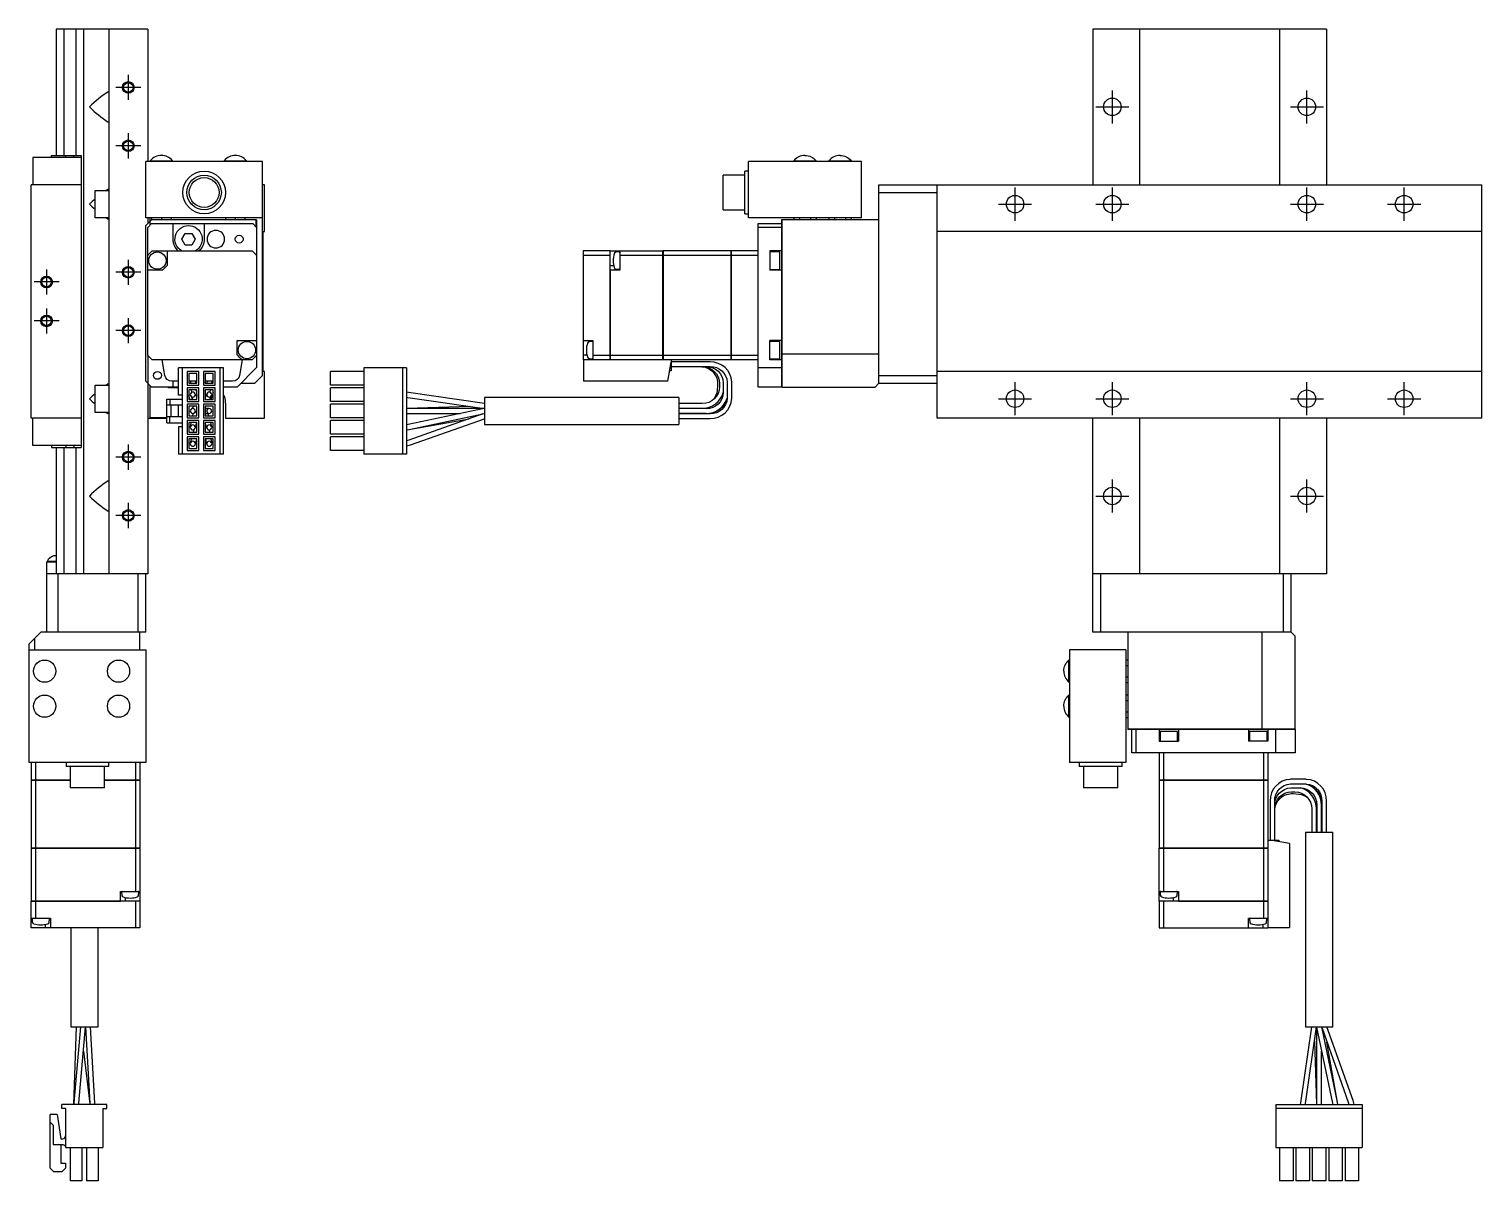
# Model space of a CAD drawing. Extents: x -2 to 767, y -8 to 458.
# Drawn here: x 393.8 to 767.3, y 86.8 to 382.8 of the extents above; entities that cross this region are included whole.
import ezdxf

# ---------------------------------------------------------------- set-up
doc = ezdxf.new("R2010")
doc.units = 0
doc.header["$LTSCALE"] = 0.5
doc.linetypes.add('CENTER', pattern=[50.8, 31.75, -6.35, 6.35, -6.35])
for name, color, linetype in [('MSM_CENTER', 1, 'CENTER'), ('MSM_CONTINUOUS', 7, 'CONTINUOUS'), ('MSM_NARROW', 5, 'CONTINUOUS')]:
    doc.layers.add(name, color=color, linetype=linetype)

msp = doc.modelspace()

# ---------------------------------------------------------------- linework, layer by layer
at = {"layer": 'MSM_CENTER'}
for p, q in [((419.32, 371.05), (419.32, 364.59)), ((422.55, 367.82), (416.09, 367.82)), ((672.26, 358.57), (672.26, 367.07)), ((722.26, 358.57), (722.26, 367.07)), ((668.01, 362.82), (676.51, 362.82)), ((718.01, 362.82), (726.51, 362.82)), ((419.32, 356.05), (419.32, 349.59)), ((422.55, 352.82), (416.09, 352.82)), ((647.26, 333.57), (647.26, 342.07)), ((672.26, 333.57), (672.26, 342.07)), ((722.26, 333.57), (722.26, 342.07)), ((747.26, 333.57), (747.26, 342.07)), ((643.01, 337.82), (651.51, 337.82)), ((668.01, 337.82), (676.51, 337.82)), ((718.01, 337.82), (726.51, 337.82)), ((743.01, 337.82), (751.51, 337.82)), ((419.32, 323.55), (419.32, 317.09)), ((401.55, 317.82), (395.09, 317.82)), ((398.32, 321.05), (398.32, 314.59)), ((422.55, 320.32), (416.09, 320.32)), ((398.32, 311.05), (398.32, 304.59)), ((401.55, 307.82), (395.09, 307.82)), ((419.32, 308.55), (419.32, 302.09)), ((422.55, 305.32), (416.09, 305.32)), ((647.26, 283.57), (647.26, 292.07)), ((672.26, 283.57), (672.26, 292.07)), ((722.26, 283.57), (722.26, 292.07)), ((747.26, 283.57), (747.26, 292.07)), ((643.01, 287.82), (651.51, 287.82)), ((668.01, 287.82), (676.51, 287.82)), ((718.01, 287.82), (726.51, 287.82)), ((743.01, 287.82), (751.51, 287.82)), ((422.55, 272.82), (416.09, 272.82)), ((419.32, 276.05), (419.32, 269.59)), ((672.26, 258.57), (672.26, 267.07)), ((722.26, 258.57), (722.26, 267.07)), ((668.01, 262.82), (676.51, 262.82)), ((718.01, 262.82), (726.51, 262.82)), ((422.55, 257.82), (416.09, 257.82)), ((419.32, 261.05), (419.32, 254.59))]:
    msp.add_line(p, q, dxfattribs=at)
at = {"layer": 'MSM_CONTINUOUS'}
for p, q in [((400.82, 382.82), (400.82, 350.32)), ((424.32, 382.82), (400.82, 382.82)), ((402.78, 382.82), (402.78, 350.32)), ((405.85, 382.82), (405.85, 350.32)), ((407.82, 382.82), (407.82, 242.82)), ((414.32, 382.82), (414.32, 242.82)), ((424.32, 382.82), (424.32, 348.82)), ((667.26, 382.82), (667.26, 342.82)), ((727.26, 382.82), (667.26, 382.82)), ((679.26, 382.82), (679.26, 342.82)), ((715.26, 382.82), (715.26, 342.82)), ((727.26, 382.82), (727.26, 342.82)), ((414.32, 366.56), (414.19, 366.72)), ((414.32, 359.08), (414.19, 358.92)), ((394.82, 349.82), (394.82, 342.82)), ((407.22, 349.82), (394.82, 349.82)), ((399.62, 350.32), (407.22, 350.32)), ((399.62, 349.82), (399.62, 350.32)), ((403.29, 349.82), (403.29, 350.32)), ((405.34, 349.82), (405.34, 350.32)), ((407.22, 350.32), (407.22, 342.82)), ((423.82, 334.32), (423.82, 348.82)), ((453.82, 348.82), (423.82, 348.82)), ((424.97, 348.98), (430.67, 348.98)), ((424.97, 348.98), (424.97, 348.82)), ((430.67, 348.82), (430.67, 348.98)), ((443.97, 348.98), (449.67, 348.98)), ((443.97, 348.98), (443.97, 348.82)), ((449.67, 348.82), (449.67, 348.98)), ((453.82, 293.82), (453.82, 348.82)), ((578.76, 334.32), (578.76, 348.82)), ((607.76, 348.82), (578.76, 348.82)), ((590.41, 348.98), (596.11, 348.98)), ((590.41, 348.98), (590.41, 348.82)), ((596.11, 348.82), (596.11, 348.98)), ((599.41, 348.98), (605.11, 348.98)), ((599.41, 348.98), (599.41, 348.82)), ((605.11, 348.82), (605.11, 348.98)), ((607.76, 334.32), (607.76, 348.82)), ((572.26, 336.39), (572.26, 345.24)), ((577.76, 345.24), (572.26, 345.24)), ((577.76, 335.32), (577.76, 346.32)), ((578.76, 346.32), (577.76, 346.32)), ((407.32, 342.82), (394.32, 342.82)), ((394.32, 282.82), (394.32, 342.82)), ((407.32, 282.82), (407.32, 342.82)), ((410.82, 341.32), (414.32, 341.32)), ((410.82, 334.32), (410.82, 341.32)), ((414.32, 341.56), (414.19, 341.72)), ((454.32, 342.82), (453.82, 342.82)), ((454.32, 330.82), (454.32, 342.82)), ((612.26, 342.82), (767.26, 342.82)), ((612.26, 291.82), (612.26, 342.82)), ((612.26, 340.82), (627.26, 340.82)), ((627.26, 282.82), (627.26, 342.82)), ((767.26, 282.82), (767.26, 342.82)), ((572.26, 336.39), (577.76, 336.39)), ((414.32, 334.32), (410.82, 334.32)), ((414.32, 334.08), (414.19, 333.92)), ((453.82, 334.32), (423.82, 334.32)), ((425.32, 333.82), (423.82, 332.32)), ((424.32, 334.32), (424.32, 332.82)), ((425.32, 332.82), (424.32, 331.82)), ((424.82, 334.32), (424.82, 332.32)), ((425.32, 334.32), (425.32, 333.82)), ((452.32, 333.82), (425.32, 333.82)), ((425.32, 332.82), (451.32, 332.82)), ((427.82, 334.32), (427.82, 333.82)), ((430.32, 334.32), (430.32, 333.82)), ((430.82, 328.82), (430.82, 332.82)), ((438.82, 332.82), (438.82, 328.82)), ((444.32, 334.32), (444.32, 333.82)), ((446.82, 334.32), (446.82, 333.82)), ((449.32, 334.32), (449.32, 333.82)), ((452.32, 331.82), (451.32, 332.82)), ((452.22, 331.92), (452.22, 333.82)), ((452.32, 333.82), (452.32, 324.7)), ((577.76, 335.32), (578.76, 335.32)), ((607.76, 334.32), (578.76, 334.32)), ((581.26, 290.82), (581.26, 332.82)), ((581.26, 332.82), (587.26, 332.82)), ((612.26, 333.82), (587.26, 333.82)), ((587.26, 333.82), (587.26, 290.82)), ((587.36, 299.32), (587.36, 333.82)), ((590.37, 334.32), (590.37, 333.82)), ((591.81, 334.32), (591.81, 333.82)), ((594.7, 334.32), (594.7, 333.82)), ((596.14, 334.32), (596.14, 333.82)), ((599.37, 334.32), (599.37, 333.82)), ((600.81, 334.32), (600.81, 333.82)), ((603.7, 334.32), (603.7, 333.82)), ((605.14, 334.32), (605.14, 333.82)), ((423.82, 292.32), (423.82, 332.32)), ((424.32, 324.71), (424.32, 331.82)), ((433.09, 328.82), (433.95, 330.32)), ((433.95, 327.32), (433.09, 328.82)), ((433.95, 330.32), (435.68, 330.32)), ((435.68, 330.32), (436.55, 328.82)), ((436.55, 328.82), (435.68, 327.32)), ((454.02, 330.82), (454.32, 330.82)), ((454.02, 294.82), (454.02, 330.82)), ((587.26, 331.82), (581.26, 331.82)), ((767.26, 330.82), (627.26, 330.82)), ((425.47, 325.82), (451.16, 325.82)), ((429.32, 325.82), (429.32, 322.07)), ((435.68, 327.32), (433.95, 327.32)), ((543.15, 325.82), (536.26, 325.82)), ((536.26, 325.82), (536.26, 297.82)), ((543.15, 297.82), (543.15, 325.82)), ((543.16, 325.82), (556.76, 325.82)), ((545.44, 325.55), (544.67, 325.48)), ((545.66, 325.82), (545.66, 320.82)), ((556.76, 297.82), (556.76, 325.82)), ((556.77, 325.82), (556.77, 297.82)), ((574.26, 325.82), (556.77, 325.82)), ((574.26, 297.82), (574.26, 325.82)), ((574.27, 325.82), (574.27, 297.82)), ((581.26, 325.82), (574.27, 325.82)), ((587.26, 325.82), (584.26, 325.82)), ((584.26, 325.82), (584.26, 320.82)), ((586.76, 325.57), (584.26, 325.57)), ((586.76, 321.07), (586.76, 325.57)), ((424.32, 298.97), (424.32, 324.66)), ((452.32, 324.66), (452.32, 298.97)), ((543.15, 324.66), (536.26, 324.66)), ((543.16, 322.07), (544.09, 322.07)), ((556.76, 324.66), (545.66, 324.66)), ((574.26, 324.66), (556.77, 324.66)), ((581.26, 324.66), (574.27, 324.66)), ((428.07, 320.82), (424.32, 320.82)), ((545.66, 320.82), (543.16, 320.82)), ((543.16, 320.82), (543.16, 297.82)), ((544.67, 321.15), (545.44, 321.09)), ((584.26, 321.07), (586.76, 321.07)), ((587.26, 320.82), (584.26, 320.82)), ((447.32, 299.07), (447.32, 302.82)), ((447.32, 302.82), (452.32, 302.82)), ((536.26, 302.82), (538.76, 302.82)), ((538.55, 302.55), (537.78, 302.48)), ((538.76, 302.82), (538.76, 297.82)), ((587.26, 302.82), (584.26, 302.82)), ((584.26, 297.82), (584.26, 302.82)), ((586.76, 302.57), (584.26, 302.57)), ((586.76, 298.07), (586.76, 302.57)), ((424.32, 298.92), (424.32, 242.82)), ((452.32, 298.93), (452.32, 295.82)), ((536.26, 299.07), (537.2, 299.07)), ((543.15, 298.97), (538.76, 298.97)), ((556.76, 298.97), (543.16, 298.97)), ((574.26, 298.97), (556.77, 298.97)), ((581.26, 298.97), (574.27, 298.97)), ((587.26, 299.34), (587.35, 299.31)), ((587.35, 299.31), (587.36, 299.32)), ((587.35, 290.83), (587.35, 299.31)), ((587.36, 299.32), (612.26, 299.32)), ((451.16, 297.82), (425.47, 297.82)), ((428.73, 293.8), (428.02, 297.82)), ((432.22, 288.77), (432.22, 295.77)), ((443.82, 295.77), (432.22, 295.77)), ((433.22, 273.57), (433.22, 295.77)), ((442.82, 295.77), (442.82, 273.57)), ((443.82, 273.57), (443.82, 295.77)), ((447.32, 290.82), (452.32, 295.82)), ((448.62, 297.82), (447.91, 293.8)), ((479.86, 295.77), (479.86, 273.57)), ((490.86, 295.77), (479.86, 295.77)), ((489.86, 273.57), (489.86, 295.77)), ((490.86, 295.77), (490.86, 273.57)), ((543.15, 297.82), (536.26, 297.82)), ((536.36, 297.82), (536.36, 292.32)), ((537.78, 298.15), (538.55, 298.09)), ((556.76, 297.82), (543.16, 297.82)), ((574.26, 297.82), (556.77, 297.82)), ((557.99, 292.32), (558.86, 297.22)), ((558.86, 295.02), (558.47, 295.02)), ((558.86, 297.82), (558.86, 295.02)), ((568.86, 297.27), (558.86, 297.27)), ((558.86, 296.07), (568.86, 296.07)), ((566.38, 296.07), (566.61, 296.06)), ((581.26, 297.82), (574.27, 297.82)), ((581.26, 295.82), (587.26, 295.82)), ((584.26, 298.07), (586.76, 298.07)), ((587.26, 297.82), (584.26, 297.82)), ((410.82, 284.32), (410.82, 291.32)), ((410.82, 291.32), (414.32, 291.32)), ((414.32, 291.56), (414.19, 291.72)), ((423.82, 292.32), (425.32, 290.82)), ((424.82, 291.32), (424.82, 283.02)), ((432.22, 292.32), (430.5, 292.32)), ((430.82, 290.82), (430.82, 292.32)), ((437.42, 294.82), (434.42, 294.82)), ((434.42, 294.82), (434.42, 291.32)), ((434.42, 291.32), (437.42, 291.32)), ((434.92, 294.32), (434.92, 291.82)), ((436.92, 294.32), (434.92, 294.32)), ((436.92, 292.32), (434.92, 292.32)), ((434.92, 291.82), (436.92, 291.82)), ((435.42, 291.82), (435.38, 292.32)), ((436.59, 292.32), (436.63, 291.82)), ((436.92, 291.94), (436.91, 292.32)), ((436.92, 291.82), (436.92, 294.32)), ((437.42, 291.32), (437.42, 294.82)), ((438.62, 294.82), (438.62, 291.32)), ((441.62, 294.82), (438.62, 294.82)), ((438.62, 291.32), (441.62, 291.32)), ((439.12, 294.32), (439.12, 291.82)), ((441.12, 294.32), (439.12, 294.32)), ((441.12, 292.32), (439.12, 292.32)), ((439.12, 291.82), (439.19, 292.32)), ((439.12, 291.82), (441.12, 291.82)), ((439.57, 292.32), (439.48, 291.82)), ((440.8, 292.32), (440.7, 291.82)), ((441.12, 291.82), (441.12, 294.32)), ((441.62, 291.32), (441.62, 294.82)), ((446.14, 292.32), (443.82, 292.32)), ((448.32, 291.82), (451.82, 291.82)), ((451.82, 291.82), (453.82, 293.82)), ((454.32, 294.82), (454.02, 294.82)), ((454.32, 282.82), (454.32, 294.82)), ((471.26, 291.32), (471.26, 294.82)), ((479.86, 294.82), (471.26, 294.82)), ((479.86, 291.32), (471.26, 291.32)), ((557.99, 292.32), (536.36, 292.32)), ((570.78, 291.3), (570.66, 289.92)), ((571.26, 291.76), (571.26, 290.88)), ((572.26, 291.91), (572.26, 289.43)), ((573.26, 292.06), (573.26, 287.97)), ((574.46, 287.97), (574.46, 292.06)), ((612.26, 291.82), (611.26, 290.82)), ((612.26, 293.82), (627.26, 293.82)), ((612.26, 291.82), (627.26, 291.82)), ((767.26, 294.82), (627.26, 294.82)), ((432.22, 290.82), (425.32, 290.82)), ((429.22, 281.67), (429.22, 287.67)), ((429.22, 287.67), (433.22, 287.67)), ((429.62, 290.62), (429.62, 290.82)), ((432.22, 290.62), (429.62, 290.62)), ((430.02, 287.67), (430.02, 286.17)), ((433.22, 288.77), (432.22, 288.77)), ((434.42, 290.62), (434.42, 287.12)), ((437.42, 290.62), (434.42, 290.62)), ((436.92, 290.12), (434.92, 290.12)), ((434.92, 290.12), (434.92, 287.62)), ((435.17, 287.62), (434.92, 288.8)), ((435.13, 287.8), (434.92, 288.31)), ((434.92, 287.62), (436.92, 287.62)), ((435.36, 288.53), (435.91, 287.62)), ((435.62, 289.45), (435.57, 290.12)), ((435.78, 287.62), (435.75, 287.88)), ((436.92, 288.47), (436.47, 289.2)), ((436.77, 290.12), (436.91, 288.48)), ((436.92, 287.62), (436.92, 290.12)), ((437.42, 287.12), (437.42, 290.62)), ((438.62, 290.62), (438.62, 287.12)), ((441.62, 290.62), (438.62, 290.62)), ((441.12, 290.12), (439.12, 290.12)), ((439.12, 290.12), (439.12, 287.62)), ((439.12, 289.93), (439.15, 290.12)), ((439.51, 289.11), (439.12, 288.11)), ((439.12, 287.62), (441.12, 287.62)), ((440.37, 290.12), (440.26, 289.5)), ((440.32, 287.62), (440.72, 288.63)), ((441.12, 289.4), (440.54, 287.62)), ((441.12, 287.62), (441.12, 290.12)), ((441.62, 287.12), (441.62, 290.62)), ((447.32, 290.82), (443.82, 290.82)), ((479.86, 290.62), (471.26, 290.62)), ((471.26, 287.12), (471.26, 290.62)), ((491.33, 289.45), (490.86, 289.5)), ((490.86, 288.2), (491.15, 288.17)), ((490.86, 288.2), (491.18, 288.16)), ((491.15, 288.17), (510.86, 285.31)), ((510.86, 286.62), (491.33, 289.45)), ((510.86, 288.17), (510.86, 281.17)), ((560.86, 288.17), (510.86, 288.17)), ((560.86, 288.17), (560.86, 281.17)), ((573.25, 287.97), (573.26, 288.01)), ((587.26, 290.82), (581.26, 290.82)), ((587.36, 290.82), (587.26, 290.92)), ((587.36, 290.82), (611.26, 290.82)), ((414.32, 284.32), (410.82, 284.32)), ((414.32, 284.08), (414.19, 283.92)), ((433.22, 286.17), (429.22, 286.17)), ((430.22, 286.17), (430.22, 283.17)), ((432.22, 283.17), (432.22, 286.17)), ((434.42, 287.12), (437.42, 287.12)), ((434.42, 286.42), (434.42, 282.92)), ((437.42, 286.42), (434.42, 286.42)), ((434.92, 285.92), (434.92, 283.42)), ((436.92, 285.92), (434.92, 285.92)), ((436.18, 285.84), (435.46, 285.13)), ((435.91, 284.02), (435.8, 283.42)), ((436.38, 284.21), (436.92, 284.74)), ((436.92, 283.42), (436.92, 285.92)), ((437.42, 282.92), (437.42, 286.42)), ((438.62, 287.12), (441.62, 287.12)), ((441.62, 286.42), (438.62, 286.42)), ((438.62, 286.42), (438.62, 282.92)), ((441.12, 285.92), (439.12, 285.92)), ((439.12, 285.92), (439.12, 283.42)), ((440.12, 285.32), (439.12, 285.32)), ((439.12, 284.02), (440.12, 284.02)), ((439.98, 283.42), (439.82, 284.02)), ((441.12, 283.42), (441.12, 285.92)), ((441.62, 282.92), (441.62, 286.42)), ((444.32, 286.72), (444.32, 282.82)), ((479.86, 287.12), (471.26, 287.12)), ((471.26, 282.92), (471.26, 286.42)), ((479.86, 286.42), (471.26, 286.42)), ((510.79, 285.32), (490.86, 285.32)), ((490.86, 284.02), (504.6, 284.02)), ((507.15, 285.85), (490.95, 285.32)), ((510.8, 285.32), (491.25, 281.21)), ((510.48, 283.92), (491.46, 277.17)), ((491.52, 279.94), (510.86, 284)), ((566.86, 286.57), (560.86, 286.57)), ((560.86, 285.37), (567.86, 285.37)), ((567.86, 285.27), (560.86, 285.27)), ((560.86, 284.07), (567.86, 284.07)), ((568.86, 283.97), (560.86, 283.97)), ((568.57, 285.42), (567.36, 285.27)), ((567.86, 285.37), (568.57, 285.42)), ((568.57, 285.42), (568.59, 285.42)), ((568.59, 285.42), (568.57, 285.42)), ((569.4, 284.17), (569.8, 284.4)), ((407.32, 282.82), (394.32, 282.82)), ((394.82, 275.82), (394.82, 282.82)), ((407.22, 282.82), (407.22, 275.32)), ((424.32, 282.82), (429.22, 282.82)), ((424.82, 283.02), (429.22, 283.02)), ((433.22, 283.17), (429.22, 283.17)), ((429.22, 281.67), (433.22, 281.67)), ((430.02, 281.67), (430.02, 283.17)), ((432.22, 280.57), (432.22, 273.57)), ((433.22, 280.57), (432.22, 280.57)), ((434.42, 282.92), (437.42, 282.92)), ((434.42, 282.22), (434.42, 278.72)), ((437.42, 282.22), (434.42, 282.22)), ((434.92, 283.42), (436.92, 283.42)), ((436.92, 281.72), (434.92, 281.72)), ((434.92, 281.72), (434.92, 279.22)), ((435.28, 280.58), (435.49, 281.72)), ((436.81, 281.72), (436.56, 280.35)), ((436.92, 279.22), (436.92, 281.72)), ((437.42, 278.72), (437.42, 282.22)), ((438.62, 282.92), (441.62, 282.92)), ((438.62, 282.22), (438.62, 278.72)), ((441.62, 282.22), (438.62, 282.22)), ((439.12, 283.42), (441.12, 283.42)), ((441.12, 281.72), (439.12, 281.72)), ((439.12, 281.72), (439.12, 279.22)), ((439.49, 280.3), (439.12, 281.66)), ((440.45, 281.72), (440.74, 280.64)), ((441.12, 279.22), (441.12, 281.72)), ((441.62, 278.72), (441.62, 282.22)), ((444.32, 282.82), (454.32, 282.82)), ((479.86, 282.92), (471.26, 282.92)), ((471.26, 278.72), (471.26, 282.22)), ((479.86, 282.22), (471.26, 282.22)), ((491.25, 281.21), (490.86, 281.15)), ((491.41, 279.9), (506.91, 282.66)), ((491.89, 275.95), (510.86, 282.68)), ((510.86, 281.17), (560.86, 281.17)), ((560.86, 282.77), (568.86, 282.77)), ((767.26, 282.82), (627.26, 282.82)), ((667.26, 227.82), (667.26, 282.82)), ((679.26, 282.82), (679.26, 242.82)), ((715.26, 282.82), (715.26, 242.82)), ((727.26, 282.82), (727.26, 242.82)), ((434.42, 278.72), (437.42, 278.72)), ((434.42, 278.02), (434.42, 274.52)), ((437.42, 278.02), (434.42, 278.02)), ((434.92, 279.22), (436.92, 279.22)), ((434.92, 277.52), (434.92, 275.02)), ((436.92, 277.52), (434.92, 277.52)), ((435.29, 276.42), (435.56, 277.52)), ((436.13, 279.85), (435.97, 279.22)), ((436.89, 277.52), (436.55, 276.11)), ((436.92, 275.02), (436.92, 277.52)), ((437.42, 274.52), (437.42, 278.02)), ((438.62, 278.72), (441.62, 278.72)), ((438.62, 278.02), (438.62, 274.52)), ((441.62, 278.02), (438.62, 278.02)), ((439.12, 279.22), (441.12, 279.22)), ((439.12, 277.52), (439.12, 275.02)), ((441.12, 277.52), (439.12, 277.52)), ((439.47, 276.16), (439.26, 277.52)), ((440.3, 279.22), (440.2, 279.82)), ((440.57, 277.52), (440.76, 276.37)), ((441.12, 275.02), (441.12, 277.52)), ((441.62, 274.52), (441.62, 278.02)), ((479.86, 278.72), (471.26, 278.72)), ((471.26, 274.52), (471.26, 278.02)), ((479.86, 278.02), (471.26, 278.02)), ((490.86, 279.84), (491.52, 279.94)), ((490.86, 279.83), (491.41, 279.9)), ((491.46, 277.17), (490.86, 277)), ((491.47, 277.17), (490.86, 277)), ((407.22, 275.82), (394.82, 275.82)), ((399.62, 275.82), (399.62, 275.32)), ((399.62, 275.32), (407.22, 275.32)), ((400.82, 275.32), (400.82, 242.82)), ((402.78, 275.32), (402.78, 242.82)), ((403.29, 275.82), (403.29, 275.32)), ((405.34, 275.82), (405.34, 275.32)), ((405.85, 275.32), (405.85, 242.82)), ((443.82, 273.57), (432.22, 273.57)), ((434.42, 274.52), (437.42, 274.52)), ((434.92, 275.02), (436.92, 275.02)), ((438.62, 274.52), (441.62, 274.52)), ((439.12, 275.02), (441.12, 275.02)), ((479.86, 274.52), (471.26, 274.52)), ((490.86, 273.57), (479.86, 273.57)), ((490.86, 275.68), (491.89, 275.95)), ((414.32, 266.56), (414.19, 266.72)), ((414.32, 259.08), (414.19, 258.92)), ((400.82, 247.47), (400.11, 247.47)), ((400.82, 245.82), (398.32, 245.82)), ((398.32, 245.82), (398.32, 227.82)), ((424.32, 242.82), (398.32, 242.82)), ((400.82, 246.02), (398.46, 246.02)), ((398.46, 246.02), (398.46, 245.82)), ((401.32, 227.82), (401.32, 242.82)), ((421.82, 227.82), (421.82, 242.82)), ((423.82, 227.82), (423.82, 242.82)), ((727.26, 242.82), (667.26, 242.82)), ((669.26, 227.82), (669.26, 242.82)), ((716.26, 227.82), (716.26, 242.82)), ((718.26, 227.82), (718.26, 242.82)), ((393.82, 224.82), (396.82, 227.82)), ((423.82, 227.82), (396.82, 227.82)), ((422.32, 223.32), (422.32, 227.82)), ((718.26, 227.82), (667.26, 227.82)), ((676.26, 227.82), (676.26, 202.82)), ((710.76, 202.92), (710.76, 227.82)), ((718.26, 227.82), (719.26, 226.82)), ((393.82, 194.32), (393.82, 224.82)), ((395.32, 223.32), (395.32, 226.32)), ((719.26, 202.92), (719.26, 226.82)), ((393.82, 223.32), (423.82, 223.32)), ((423.82, 223.32), (423.82, 194.32)), ((661.1, 214.97), (661.1, 220.67)), ((661.26, 220.67), (661.1, 220.67)), ((675.76, 223.32), (661.26, 223.32)), ((661.26, 223.32), (661.26, 194.32)), ((675.76, 223.32), (675.76, 194.32)), ((675.76, 220.7), (676.26, 220.7)), ((675.76, 219.26), (676.26, 219.26)), ((661.1, 214.97), (661.26, 214.97)), ((675.76, 216.37), (676.26, 216.37)), ((675.76, 214.93), (676.26, 214.93)), ((661.1, 205.97), (661.1, 211.67)), ((661.26, 211.67), (661.1, 211.67)), ((675.76, 211.7), (676.26, 211.7)), ((675.76, 210.26), (676.26, 210.26)), ((661.1, 205.97), (661.26, 205.97)), ((675.76, 207.37), (676.26, 207.37)), ((675.76, 205.93), (676.26, 205.93)), ((710.76, 202.92), (676.26, 202.92)), ((719.26, 202.82), (676.26, 202.82)), ((677.26, 196.82), (677.26, 202.82)), ((678.26, 202.82), (678.26, 196.82)), ((684.26, 202.82), (684.26, 199.82)), ((689.01, 202.32), (684.51, 202.32)), ((684.51, 202.32), (684.51, 199.82)), ((689.01, 199.82), (689.01, 202.32)), ((689.26, 202.82), (689.26, 199.82)), ((707.26, 202.82), (707.26, 199.82)), ((712.01, 202.32), (707.51, 202.32)), ((707.51, 202.32), (707.51, 199.82)), ((710.73, 202.82), (710.77, 202.91)), ((710.77, 202.91), (710.76, 202.92)), ((719.25, 202.91), (710.77, 202.91)), ((712.01, 199.82), (712.01, 202.32)), ((712.26, 202.82), (712.26, 199.82)), ((714.26, 196.82), (714.26, 202.82)), ((719.25, 202.91), (719.16, 202.82)), ((719.26, 202.92), (719.25, 202.91)), ((719.26, 202.82), (719.26, 196.82)), ((684.26, 199.82), (689.26, 199.82)), ((712.26, 199.82), (707.26, 199.82)), ((423.82, 194.32), (393.82, 194.32)), ((394.32, 194.32), (394.32, 189.83)), ((395.47, 194.32), (395.47, 189.83)), ((403.32, 194.32), (403.32, 193.32)), ((414.32, 193.32), (414.32, 194.32)), ((421.16, 194.32), (421.16, 189.83)), ((422.32, 194.32), (422.32, 189.83)), ((675.76, 194.32), (661.26, 194.32)), ((663.76, 194.32), (663.76, 193.32)), ((674.76, 193.32), (674.76, 194.32)), ((719.26, 196.82), (677.26, 196.82)), ((684.26, 196.82), (684.26, 189.83)), ((685.41, 196.82), (685.41, 189.83)), ((711.1, 196.82), (711.1, 189.83)), ((712.26, 196.82), (712.26, 189.83)), ((414.32, 193.32), (403.32, 193.32)), ((404.39, 193.32), (404.39, 187.82)), ((413.24, 187.82), (413.24, 193.32)), ((674.76, 193.32), (663.76, 193.32)), ((664.83, 193.32), (664.83, 187.82)), ((673.68, 187.82), (673.68, 193.32)), ((394.32, 189.83), (404.39, 189.83)), ((394.32, 189.82), (394.32, 172.33)), ((404.39, 189.82), (394.32, 189.82)), ((395.47, 189.82), (395.47, 172.33)), ((403.62, 189.83), (403.6, 189.82)), ((413.24, 187.82), (404.39, 187.82)), ((413.24, 189.83), (422.32, 189.83)), ((422.32, 189.82), (413.24, 189.82)), ((413.39, 189.82), (413.37, 189.83)), ((421.16, 189.82), (421.16, 172.33)), ((422.32, 189.82), (422.32, 172.33)), ((673.68, 187.82), (664.83, 187.82)), ((684.26, 189.83), (712.26, 189.83)), ((684.26, 189.82), (684.26, 172.33)), ((712.26, 189.82), (684.26, 189.82)), ((685.41, 189.82), (685.41, 172.33)), ((711.1, 189.82), (711.1, 172.33)), ((712.26, 189.82), (712.26, 158.72)), ((722.1, 190.02), (718.01, 190.02)), ((718.01, 188.82), (722.1, 188.82)), ((718.17, 187.82), (720.65, 187.82)), ((718.32, 186.82), (719.2, 186.82)), ((722.1, 188.81), (722.06, 188.82)), ((712.81, 184.42), (712.81, 174.42)), ((714.01, 174.42), (714.01, 184.42)), ((718.77, 186.34), (720.16, 186.22)), ((724.65, 184.13), (724.65, 184.15)), ((724.65, 184.15), (724.65, 184.13)), ((724.71, 183.42), (724.65, 184.13)), ((724.65, 184.13), (724.81, 182.92)), ((724.71, 176.42), (724.71, 183.42)), ((724.81, 183.42), (724.81, 176.42)), ((725.9, 184.96), (725.67, 185.36)), ((726.01, 176.42), (726.01, 183.42)), ((726.11, 184.42), (726.11, 176.42)), ((727.31, 176.42), (727.31, 184.42)), ((714.01, 181.94), (714.01, 182.17)), ((723.51, 182.42), (723.51, 176.42)), ((721.91, 176.42), (728.91, 176.42)), ((721.91, 176.42), (721.91, 126.42)), ((728.91, 126.42), (728.91, 176.42)), ((394.32, 172.33), (422.32, 172.33)), ((394.32, 172.32), (394.32, 158.72)), ((422.32, 172.32), (394.32, 172.32)), ((394.33, 172.32), (394.33, 172.33)), ((395.47, 172.32), (395.47, 158.72)), ((395.48, 172.32), (395.48, 172.33)), ((421.15, 172.32), (421.15, 172.33)), ((421.16, 172.32), (421.16, 161.22)), ((422.31, 172.32), (422.31, 172.33)), ((422.32, 172.32), (422.32, 158.72)), ((684.26, 172.33), (712.26, 172.33)), ((712.26, 172.32), (684.26, 172.32)), ((684.26, 158.72), (684.26, 172.32)), ((684.27, 172.32), (684.27, 172.33)), ((685.41, 172.32), (685.41, 161.22)), ((685.42, 172.32), (685.42, 172.33)), ((711.1, 172.32), (711.1, 172.33)), ((711.1, 172.32), (711.1, 158.72)), ((712.25, 172.32), (712.25, 172.33)), ((712.26, 174.42), (715.06, 174.42)), ((717.76, 173.55), (712.86, 174.42)), ((715.06, 174.42), (715.06, 174.03)), ((717.76, 173.55), (717.76, 151.92)), ((417.32, 161.22), (422.32, 161.22)), ((417.32, 158.72), (417.32, 161.22)), ((417.59, 161), (417.65, 160.23)), ((421.98, 160.23), (422.05, 161)), ((684.26, 161.22), (689.26, 161.22)), ((684.53, 161), (684.59, 160.23)), ((688.92, 160.23), (688.99, 161)), ((689.26, 161.22), (689.26, 158.72)), ((394.32, 158.72), (417.32, 158.72)), ((422.32, 158.71), (394.32, 158.71)), ((394.32, 151.82), (394.32, 158.71)), ((395.47, 158.71), (395.47, 154.32)), ((418.57, 158.72), (418.57, 159.65)), ((421.16, 158.71), (421.16, 151.82)), ((422.32, 158.71), (422.32, 151.82)), ((684.26, 158.71), (684.26, 151.82)), ((712.26, 158.71), (684.26, 158.71)), ((685.41, 158.71), (685.41, 151.82)), ((688.01, 158.72), (688.01, 159.65)), ((689.26, 158.72), (712.26, 158.72)), ((711.1, 158.71), (711.1, 154.32)), ((712.26, 158.71), (712.26, 151.82)), ((394.32, 154.32), (399.32, 154.32)), ((394.59, 154.11), (394.65, 153.34)), ((398.98, 153.34), (399.05, 154.11)), ((399.32, 154.32), (399.32, 151.82)), ((707.26, 154.32), (712.26, 154.32)), ((707.26, 151.82), (707.26, 154.32)), ((707.53, 154.11), (707.59, 153.34)), ((711.92, 153.34), (711.99, 154.11)), ((422.32, 151.82), (394.32, 151.82)), ((398.07, 151.82), (398.07, 152.76)), ((404.55, 151.82), (404.55, 126.42)), ((411.55, 126.42), (411.55, 151.82)), ((684.26, 151.82), (712.26, 151.82)), ((711.01, 151.82), (711.01, 152.76)), ((712.26, 151.92), (717.76, 151.92)), ((404.55, 126.42), (411.55, 126.42)), ((405.92, 126.42), (405.27, 106.55)), ((407.02, 126.42), (405.31, 106.89)), ((406.6, 106.77), (408.32, 126.39)), ((408.32, 126.42), (409.45, 106.76)), ((410.74, 106.84), (409.62, 126.42)), ((723.45, 126.42), (720.62, 106.89)), ((721.91, 126.42), (728.91, 126.42)), ((721.91, 106.71), (724.76, 126.42)), ((724.75, 126.36), (728.86, 106.81)), ((724.76, 126.35), (724.76, 106.42)), ((730.13, 107.08), (726.07, 126.42)), ((726.15, 126.04), (732.9, 107.02)), ((734.13, 107.45), (727.4, 126.42)), ((407.78, 120.19), (409.43, 106.64)), ((724.23, 122.71), (724.75, 106.51)), ((726.06, 106.42), (726.06, 120.16)), ((730.17, 106.97), (727.42, 122.47)), ((402.22, 105.42), (402.22, 106.42)), ((413.82, 106.42), (402.22, 106.42)), ((403.22, 105.42), (402.22, 105.42)), ((403.22, 105.42), (403.22, 95.42)), ((405.27, 106.55), (405.27, 106.42)), ((405.31, 106.89), (405.28, 106.42)), ((406.58, 106.42), (406.6, 106.77)), ((406.59, 106.42), (406.64, 107.19)), ((409.45, 106.76), (409.46, 106.42)), ((409.45, 106.43), (409.45, 106.42)), ((410.76, 106.42), (410.74, 106.84)), ((412.82, 105.42), (413.82, 105.42)), ((412.82, 105.42), (412.82, 95.42)), ((413.82, 105.42), (413.82, 106.42)), ((714.31, 106.42), (736.51, 106.42)), ((714.31, 106.42), (714.31, 95.42)), ((736.51, 105.42), (714.31, 105.42)), ((720.62, 106.89), (720.57, 106.42)), ((721.87, 106.42), (721.91, 106.74)), ((721.87, 106.42), (721.91, 106.71)), ((728.86, 106.81), (728.92, 106.42)), ((730.23, 106.42), (730.13, 107.08)), ((730.24, 106.42), (730.17, 106.97)), ((732.9, 107.03), (733.07, 106.42)), ((732.9, 107.02), (733.07, 106.42)), ((734.39, 106.42), (734.13, 107.45)), ((736.51, 106.42), (736.51, 95.42)), ((401.02, 103.92), (399.22, 103.92)), ((399.22, 90.12), (399.22, 103.92)), ((399.22, 101.92), (400.02, 101.12)), ((400.02, 101.12), (400.02, 96.17)), ((401.02, 103.92), (402.02, 97.67)), ((402.02, 97.67), (402.47, 97.67)), ((400.02, 96.17), (402.47, 96.17)), ((402.02, 96.17), (402.02, 91.42)), ((403.22, 95.42), (412.82, 95.42)), ((404.42, 95.42), (404.42, 86.82)), ((407.42, 95.42), (407.42, 86.82)), ((408.62, 95.42), (408.62, 86.82)), ((411.62, 95.42), (411.62, 86.82)), ((714.31, 95.42), (736.51, 95.42)), ((715.26, 95.42), (715.26, 86.82)), ((718.76, 95.42), (718.76, 86.82)), ((719.46, 95.42), (719.46, 86.82)), ((722.96, 95.42), (722.96, 86.82)), ((723.66, 95.42), (723.66, 86.82)), ((727.16, 95.42), (727.16, 86.82)), ((727.86, 95.42), (727.86, 86.82)), ((731.36, 95.42), (731.36, 86.82)), ((732.06, 95.42), (732.06, 86.82)), ((735.56, 95.42), (735.56, 86.82)), ((400.22, 89.12), (399.22, 90.12)), ((402.02, 91.42), (403.22, 91.42)), ((403.22, 90.12), (402.22, 89.12)), ((403.22, 91.42), (403.22, 90.12)), ((402.22, 89.12), (400.22, 89.12)), ((407.42, 86.82), (404.42, 86.82)), ((411.62, 86.82), (408.62, 86.82)), ((718.76, 86.82), (715.26, 86.82)), ((722.96, 86.82), (719.46, 86.82)), ((727.16, 86.82), (723.66, 86.82)), ((731.36, 86.82), (727.86, 86.82)), ((735.56, 86.82), (732.06, 86.82))]:
    msp.add_line(p, q, dxfattribs=at)
for centre, radius in [((419.32, 367.82), 1.23), ((672.26, 362.82), 2.25), ((722.26, 362.82), 2.25), ((419.32, 352.82), 1.23), ((438.82, 340.82), 5.5), ((438.82, 340.82), 4.42), ((438.82, 340.82), 3.82), ((647.26, 337.82), 2.25), ((672.26, 337.82), 2.25), ((722.26, 337.82), 2.25), ((747.26, 337.82), 2.25), ((447.82, 328.82), 1.01), ((426.82, 323.32), 2.23), ((419.32, 320.32), 1.23), ((398.32, 317.82), 1.23), ((398.32, 307.82), 1.23), ((419.32, 305.32), 1.23), ((449.82, 300.32), 2.23), ((426.82, 293.82), 1.01), ((647.26, 287.82), 2.25), ((672.26, 287.82), 2.25), ((722.26, 287.82), 2.25), ((747.26, 287.82), 2.25), ((419.32, 272.82), 1.23), ((672.26, 262.82), 2.25), ((722.26, 262.82), 2.25), ((419.32, 257.82), 1.23), ((397.82, 217.82), 2.85), ((416.82, 217.82), 2.85), ((397.82, 208.82), 2.85), ((416.82, 208.82), 2.85)]:
    msp.add_circle(centre, radius, dxfattribs=at)
at = {"layer": 'MSM_CONTINUOUS', "extrusion": (0, 0, -1)}
for centre, radius in [((-441.82, 328.82), 2.25), ((-435.92, 288.87), 0.65), ((-440.12, 288.87), 0.65), ((-435.92, 284.67), 0.65), ((-440.12, 284.67), 0.65), ((-435.92, 280.47), 0.65), ((-440.12, 280.47), 0.65), ((-435.92, 276.27), 0.65), ((-440.12, 276.27), 0.65)]:
    msp.add_circle(centre, radius, dxfattribs=at)
at = {"layer": 'MSM_CONTINUOUS'}
for centre, radius, start, end in [((431.27, 340.39), 31.38, 122.9812, 134.3908), ((431.27, 385.24), 31.38, 225.6092, 237.0188), ((427.82, 346.62), 3.7, 90, 140.3692), ((427.82, 346.62), 3.7, 39.6308, 90), ((446.82, 346.62), 3.7, 90, 140.3692), ((446.82, 346.62), 3.7, 39.6308, 90), ((593.26, 346.62), 3.7, 90, 140.3692), ((602.26, 346.62), 3.7, 90, 140.3692), ((431.27, 315.39), 31.38, 122.9812, 124.2994), ((431.27, 315.39), 31.38, 130.674, 134.3908), ((431.27, 360.24), 31.38, 225.6092, 229.326), ((431.27, 360.24), 31.38, 235.7006, 237.0188), ((549.96, 323.32), 6, 162.3708, 197.6292), ((544.71, 324.98), 0.5, 95, 162.3708), ((545.46, 325.35), 0.2, 0, 95), ((544.71, 321.65), 0.5, 197.6292, 265), ((545.46, 321.28), 0.2, 265, 0), ((538.57, 302.35), 0.2, 18.1949, 95), ((543.07, 300.32), 6, 162.3708, 197.6292), ((537.82, 301.98), 0.5, 95, 162.3708), ((537.82, 298.65), 0.5, 197.6292, 265), ((538.57, 298.28), 0.2, 265, 341.8051), ((569.05, 291.86), 5.41, 2.1863, 92.0343), ((431.27, 265.39), 31.38, 122.9812, 124.2994), ((431.27, 265.39), 31.38, 130.674, 134.3908), ((431.27, 310.24), 31.38, 225.6092, 229.326), ((439.32, 286.72), 5, 0, 25.8857), ((566.88, 290.95), 5.59, 269.7079, 344.0685), ((567.93, 289.63), 5.57, 269.2277, 342.6191), ((569.05, 288.17), 5.41, 267.9067, 357.8727), ((431.27, 310.24), 31.38, 235.7006, 237.0188), ((431.27, 240.39), 31.38, 122.9812, 134.3908), ((431.27, 285.24), 31.38, 225.6092, 237.0188), ((401.3, 244.44), 3.25, 111.5574, 151.0598), ((663.46, 217.82), 3.7, 180, 230.3692), ((663.46, 208.82), 3.7, 180, 230.3692), ((718.21, 184.61), 5.41, 92.1863, 182.0343), ((719.12, 182.45), 5.59, 359.7079, 74.0685), ((721.9, 184.61), 5.41, 357.9067, 87.8727), ((720.44, 183.49), 5.57, 359.2277, 72.6191), ((417.79, 161.02), 0.2, 90, 185), ((421.85, 161.02), 0.2, 355, 90), ((684.72, 161.02), 0.2, 90, 185), ((688.79, 161.02), 0.2, 355, 90), ((418.15, 160.28), 0.5, 185, 252.3708), ((419.82, 165.52), 6, 252.3708, 287.6292), ((421.48, 160.28), 0.5, 287.6292, 355), ((685.09, 160.28), 0.5, 185, 252.3708), ((686.76, 165.52), 6, 252.3708, 287.6292), ((688.42, 160.28), 0.5, 287.6292, 355), ((394.79, 154.13), 0.2, 108.1949, 185), ((395.15, 153.39), 0.5, 185, 252.3708), ((398.48, 153.39), 0.5, 287.6292, 355), ((398.85, 154.13), 0.2, 355, 71.8051), ((707.72, 154.13), 0.2, 108.1949, 185), ((708.09, 153.39), 0.5, 185, 252.3708), ((711.42, 153.39), 0.5, 287.6292, 355), ((711.79, 154.13), 0.2, 355, 71.8051), ((396.82, 158.63), 6, 252.3708, 287.6292), ((709.76, 158.63), 6, 252.3708, 287.6292), ((402.47, 98.42), 0.75, 270, 0)]:
    msp.add_arc(centre, radius, start, end, dxfattribs=at)
at = {"layer": 'MSM_CONTINUOUS', "extrusion": (0, 0, -1)}
for centre, radius, start, end in [((-593.26, 346.62), 3.7, 89.9943, 140.3692), ((-602.26, 346.62), 3.7, 89.9943, 140.3692), ((-434.82, 328.82), 4, 311.4096, 0), ((-434.82, 328.82), 3.5, 300.6608, 239.3392), ((-434.82, 328.82), 4, 180, 228.5904), ((-438.32, 311.82), 19, 42.5374, 47.4636), ((-438.32, 311.82), 19, 132.5364, 137.4636), ((-415.27, 334.86), 19, 222.3336, 227.6664), ((-438.32, 311.82), 19, 312.5374, 317.4626), ((-461.36, 311.86), 19, 312.3336, 317.6664), ((-438.32, 311.82), 19, 222.5364, 227.4626), ((-566.41, 291.68), 4.39, 89.8692, 184.9179), ((-566.9, 291.71), 4.36, 89.4143, 179.4108), ((-567.97, 291.78), 4.29, 88.4433, 178.358), ((-569.05, 291.85), 4.22, 87.4296, 177.1458), ((-430.5, 294.12), 1.8, 270, 350), ((-434.82, 294.82), 3.5, 233.1642, 238.9973), ((-446.14, 294.12), 1.8, 190, 270), ((-566.9, 290.92), 4.36, 180.6063, 270.5686), ((-567.97, 289.55), 4.29, 181.6879, 271.5108), ((-569.04, 288.18), 4.22, 182.931, 272.4936), ((-566.3, 290.3), 4.37, 185.0458, 216.9461), ((-567.96, 289.41), 5.45, 207.2984, 271.1091), ((-663.46, 217.82), 3.7, 359.9943, 50.3692), ((-663.46, 208.82), 3.7, 359.9943, 50.3692), ((-718.22, 184.61), 4.22, 357.4296, 87.1458), ((-718.29, 183.53), 4.29, 358.4433, 88.358), ((-718.36, 182.46), 4.36, 359.4143, 89.4108), ((-719.15, 182.46), 4.36, 90.6063, 180.5686), ((-720.52, 183.53), 4.29, 91.6879, 181.5108), ((-721.89, 184.6), 4.22, 92.931, 182.4936), ((-720.66, 183.52), 5.45, 117.2984, 181.1091), ((-718.4, 181.97), 4.39, 359.8692, 94.9179), ((-719.77, 181.86), 4.37, 95.0458, 126.9461), ((-402.47, 95.42), 0.75, 90, 180)]:
    msp.add_arc(centre, radius, start, end, dxfattribs=at)
at = {"layer": 'MSM_NARROW'}
for centre in [(419.32, 367.82), (419.32, 352.82), (419.32, 320.32), (398.32, 317.82), (398.32, 307.82), (419.32, 305.32), (419.32, 272.82), (419.32, 257.82)]:
    msp.add_circle(centre, 1.5, dxfattribs=at)

doc.saveas('drawing.dxf')
